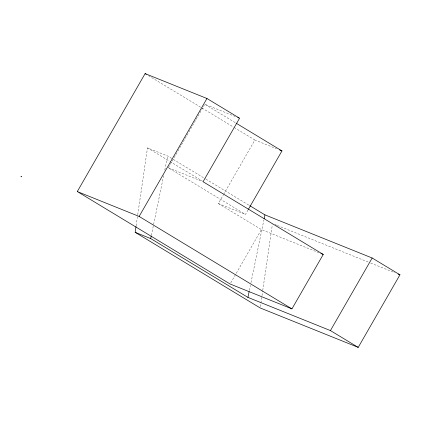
<?xml version="1.0" encoding="UTF-8"?>
<svg xmlns="http://www.w3.org/2000/svg" width="421" height="421" viewBox="0 0 421 421"><rect width="100%" height="100%" fill="white"/><g stroke="black" fill="none" stroke-linecap="round" stroke-linejoin="round"><path stroke-width="0.32" stroke-dasharray="2.1 1.58" d="M136.109 225.824L137.625 215.431M137.72 214.784L147.487 147.903L167.684 156.033L172.747 159.091M260.373 306.651L261.894 296.263M261.988 295.616L262.651 291.069M262.746 290.416L272.319 224.84M151.36 235.365L153.465 225.13M153.597 224.493L163.737 175.225M164.79 170.105L167.684 156.033M249.39 290.353L250.442 285.238M250.969 282.675L263.872 219.978M248.058 209.884L245.448 214.421L168.3 167.747L173.841 158.107M174.168 157.543L204.49 104.808M319.002 252.732L261.399 229.561L218.367 203.527L223.256 195.023M223.583 194.455L254.884 140.019L276.55 148.734M230.75 282.865L261.399 229.561M235.307 116.506L204.816 104.24L235.565 122.843M168.3 167.747L202.448 181.488M274.95 224.519L276.781 225.256M277.386 225.503L368.243 262.051M370.68 263.036L395.072 272.845M218.367 203.527L245.448 214.421M148.476 75.643L233.602 127.142M234.16 127.484L254.884 140.019M173.31 159.433L205.348 178.814M205.906 179.151L249.19 205.337M147.487 147.903L169.353 161.132M169.916 161.469L202.433 181.146"/><path stroke-width="0.63" d="M249.753 205.674L264.925 214.857L372.169 257.999L399.95 274.808L358.213 347.388L260.183 307.951L135.162 232.318L136.015 226.472M358.213 347.388L330.432 330.58L247.937 297.394L150.697 238.565L151.228 236.007M247.937 297.394L249.127 291.637M264.135 218.699L264.925 214.857M77.296 191.555L145.113 73.612L206.958 98.493L239.575 118.222L203.054 181.73L323.244 254.442L291.942 308.877L230.098 283.996L77.296 191.555L139.135 216.436L291.942 308.877M139.135 216.436L206.958 98.493M248.385 209.321L281.97 150.918L236.123 123.179M330.432 330.58L372.169 257.999M237.744 117.491L238.965 117.98M279.56 149.944L281.97 150.918M398.119 274.071L399.95 274.808M320.818 253.463L323.244 254.442M135.162 232.318L150.697 238.565M145.113 73.612L146.234 74.291M21.45 176.788L21.05 176.646L21.45 176.788"/></g></svg>
